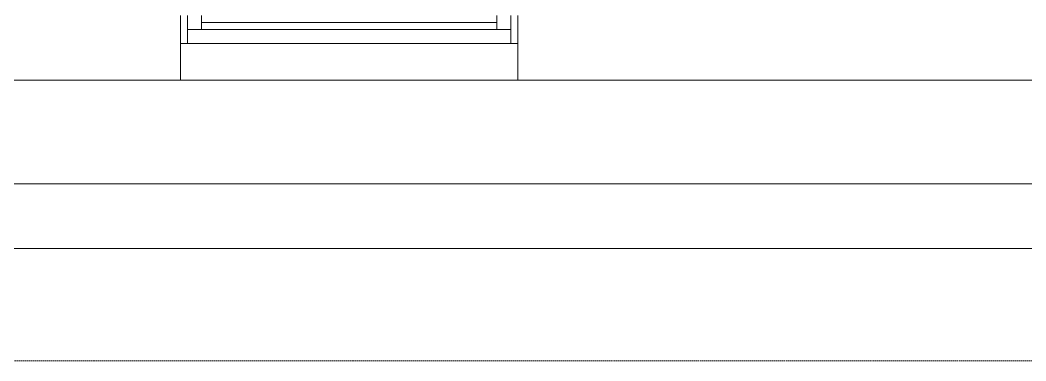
# Model space of a CAD drawing. Extents: x -12260 to 57327, y -29287 to 19916.
# Drawn here: x 29437 to 33015, y -14060 to -12847 of the extents above; entities that cross this region are included whole.
import ezdxf

# ---------------------------------------------------------------- set-up
doc = ezdxf.new("R2010")
doc.units = 0
doc.header["$LTSCALE"] = 0.25
doc.linetypes.add('01-First Floor$0$HIDDEN', pattern=[9.525, 6.35, -3.175])
doc.linetypes.add('DASHDOT', pattern=[25.4, 12.7, -6.35, 0, -6.35])
for name, color, linetype, lineweight in [('01-First Floor$0$Aluminum', 251, 'Continuous', 5), ('01-First Floor$0$Proj', 251, 'Continuous', 5), ('01-First Floor$0$Walls', 251, 'Continuous', 5), ('E-LITE-CLNG-CNDT', 6, 'DASHDOT', 35)]:
    doc.layers.add(name, color=color, linetype=linetype, lineweight=lineweight)

# ---------------------------------------------------------------- blocks, each defined once
blk = doc.blocks.new('01-First Floor')
at = {"layer": '01-First Floor$0$Aluminum'}
for p, q in [((30032.6, -12930, 0), (30032.6, -12830, 0)), ((30082.6, -12880, 0), (30082.6, -12830, 0)), ((31132.6, -12880, 0), (31132.6, -12830, 0)), ((31182.6, -12930, 0), (31182.6, -12830, 0)), ((31182.6, -12880, 0), (30032.6, -12880, 0)), ((30082.6, -12855, 0), (31132.6, -12855, 0)), ((31207.6, -12930, 0), (30007.6, -12930, 0))]:
    blk.add_line(p, q, dxfattribs=at)
at = {"layer": '01-First Floor$0$Proj', "linetype": '01-First Floor$0$HIDDEN'}
blk.add_line((30007.6, -13060, 0), (31207.6, -13060, 0), dxfattribs=at)
at = {"layer": '01-First Floor$0$Proj'}
for p, q in [((19985.8, -13430), (34926.2, -13430)), ((19755.8, -13660), (35156.2, -13660))]:
    blk.add_line(p, q, dxfattribs=at)
at = {"layer": '01-First Floor$0$Proj', "linetype": '01-First Floor$0$HIDDEN', "ltscale": 3}
blk.add_lwpolyline([(48606, 9840), (-2814, 9840), (-2814, -14060), (48606, -14060)], dxfattribs=at)
blk.add_lwpolyline([(48606, 9840), (-2814, 9840), (-2814, -14060), (48606, -14060)], dxfattribs=at)
at = {"layer": '01-First Floor$0$Walls'}
for p, q in [((30007.6, -12830, 0), (30007.6, -13060, 0)), ((30007.6, -12830, 0), (30007.6, -13060, 0)), ((31207.6, -12830, 0), (31207.6, -13060, 0)), ((31207.6, -12830, 0), (31207.6, -13060, 0)), ((29121, -13060, 0), (30007.6, -13060, 0)), ((31207.6, -13060, 0), (33176, -13060))]:
    blk.add_line(p, q, dxfattribs=at)

msp = doc.modelspace()

# ---------------------------------------------------------------- block references
at = {"layer": 'E-LITE-CLNG-CNDT'}
msp.add_blockref('01-First Floor', (0, 0), dxfattribs=at)

doc.saveas('drawing.dxf')
